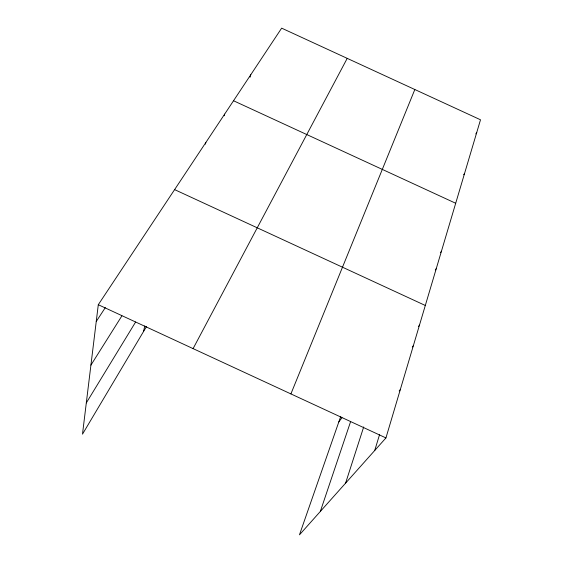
<?xml version="1.0" encoding="UTF-8"?>
<svg xmlns="http://www.w3.org/2000/svg" width="563" height="563" viewBox="0 0 563 563"><rect width="100%" height="100%" fill="white"/><g stroke="black" fill="none" stroke-linecap="round" stroke-linejoin="round"><path stroke-width="0.84" d="M340.749 416.395L299.46 534.85L385.936 437.923L480.513 119.785L281.655 28.15L98.293 304.717L82.487 434.186L146.542 326.463M143.537 331.508L144.761 325.921M205.432 144.135L205.84 142.495M224.215 115.767L224.651 114.127M250.071 77.187L250.774 74.724M374.726 450.484L379.568 434.594M345.576 483.16L363.698 426.937M320.333 511.45L350.622 421.567M290.902 393.91L414.832 89.524M193.095 348.617L347.223 58.362M86.301 402.925L135.627 322.001M90.917 365.127L121.882 315.885M475.841 133.895L476.748 132.46M96.245 321.494L105.316 307.595M463.659 174.769L464.595 173.341M440.456 252.66L441.427 251.274M435.298 269.966L436.276 268.6M338.813 421.94L341.952 417.711M418.429 326.505L419.47 325.125M412.313 347.012L413.369 345.661M399.181 390.968L400.293 389.624M233.518 100.749L455.699 203.264M174.6 189.611L425.311 305.477M98.293 304.717L385.936 437.923"/></g></svg>
